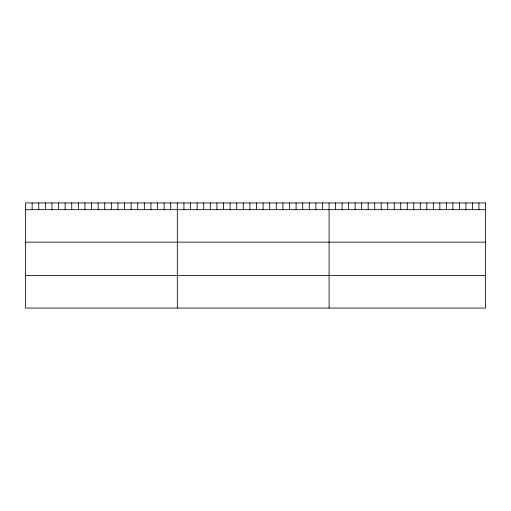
<?xml version="1.0" encoding="UTF-8"?>
<svg xmlns="http://www.w3.org/2000/svg" width="511" height="511" viewBox="0 0 511 511"><rect width="100%" height="100%" fill="white"/><g stroke="black" fill="none" stroke-linecap="round" stroke-linejoin="round"><path stroke-width="0.77" d="M25.55 209.689L485.45 209.689M25.55 242.15L485.45 242.15M25.55 275.595L485.45 275.595M478.935 202.937L478.935 209.689M472.42 202.937L472.42 209.689M465.904 202.937L465.904 209.689M459.389 202.937L459.389 209.689M452.874 202.937L452.874 209.689M446.358 202.937L446.358 209.689M439.843 202.937L439.843 209.689M433.328 202.937L433.328 209.689M426.813 202.937L426.813 209.689M420.298 202.937L420.298 209.689M413.782 202.937L413.782 209.689M407.267 202.937L407.267 209.689M400.752 202.937L400.752 209.689M394.237 202.937L394.237 209.689M387.721 202.937L387.721 209.689M381.206 202.937L381.206 209.689M374.691 202.937L374.691 209.689M368.175 202.937L368.175 209.689M361.66 202.937L361.66 209.689M355.145 202.937L355.145 209.689M348.63 202.937L348.63 209.689M342.115 202.937L342.115 209.689M335.599 202.937L335.599 209.689M329.084 202.937L329.084 308.063M322.486 202.937L322.486 209.689M315.887 202.937L315.887 209.689M309.289 202.937L309.289 209.689M302.691 202.937L302.691 209.689M296.093 202.937L296.093 209.689M289.494 202.937L289.494 209.689M282.896 202.937L282.896 209.689M276.298 202.937L276.298 209.689M269.699 202.937L269.699 209.689M263.101 202.937L263.101 209.689M256.503 202.937L256.503 209.689M249.898 202.937L249.898 209.689M243.3 202.937L243.3 209.689M236.702 202.937L236.702 209.689M230.103 202.937L230.103 209.689M223.505 202.937L223.505 209.689M216.907 202.937L216.907 209.689M210.308 202.937L210.308 209.689M203.71 202.937L203.71 209.689M197.112 202.937L197.112 209.689M190.514 202.937L190.514 209.689M183.915 202.937L183.915 209.689M177.317 202.937L177.317 308.063M170.719 202.937L170.719 209.689M164.12 202.937L164.12 209.689M157.522 202.937L157.522 209.689M150.924 202.937L150.924 209.689M144.326 202.937L144.326 209.689M137.727 202.937L137.727 209.689M131.129 202.937L131.129 209.689M124.531 202.937L124.531 209.689M117.932 202.937L117.932 209.689M111.334 202.937L111.334 209.689M104.736 202.937L104.736 209.689M98.131 202.937L98.131 209.689M91.533 202.937L91.533 209.689M84.935 202.937L84.935 209.689M78.336 202.937L78.336 209.689M71.738 202.937L71.738 209.689M65.14 202.937L65.14 209.689M58.541 202.937L58.541 209.689M51.943 202.937L51.943 209.689M45.345 202.937L45.345 209.689M38.747 202.937L38.747 209.689M32.148 202.937L32.148 209.689M485.45 202.937L25.55 202.937L25.55 308.063L485.45 308.063L485.45 202.937"/></g></svg>
